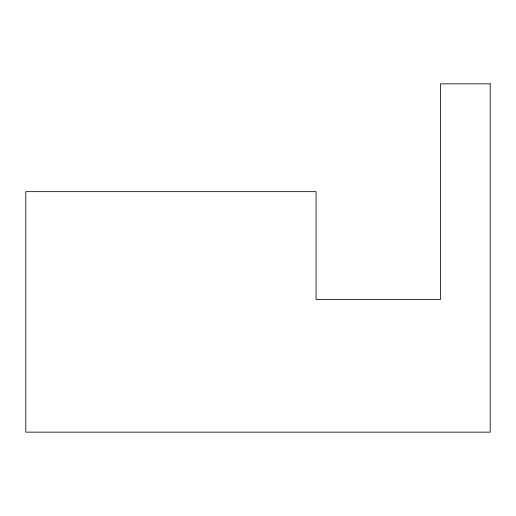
<?xml version="1.0" encoding="UTF-8"?>
<svg xmlns="http://www.w3.org/2000/svg" width="516" height="516" viewBox="0 0 516 516"><rect width="100%" height="100%" fill="white"/><g stroke="black" fill="none" stroke-linecap="round" stroke-linejoin="round"><path stroke-width="0.77" d="M490.2 83.85L440.445 83.85L440.445 299.467L316.05 299.467L316.05 191.655L25.8 191.655L25.8 432.15L490.2 432.15L490.2 83.85"/></g></svg>
